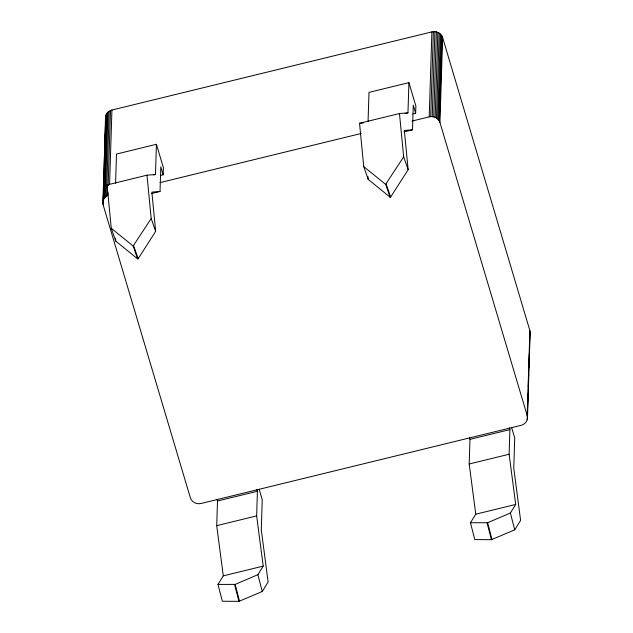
<?xml version="1.0" encoding="UTF-8"?>
<svg xmlns="http://www.w3.org/2000/svg" width="633" height="633" viewBox="0 0 633 633"><rect width="100%" height="100%" fill="white"/><g stroke="black" fill="none" stroke-linecap="round" stroke-linejoin="round"><path stroke-width="0.95" d="M530.153 331.953L527.487 418.318C527.178 421.752 524.361 424.561 521.07 425.336L201.112 503.472C196.792 504.588 191.688 502.206 190.375 497.807L103.124 204.791L105.513 117.05C105.822 113.608 108.639 110.807 111.93 110.031L431.888 31.887C436.208 30.772 441.312 33.161 442.625 37.553L529.876 330.576L529.497 347.557M102.847 203.415L105.774 115.673M103.124 204.791L103.496 192.93M103.867 181.078L104.113 173.173M104.485 161.312L104.769 152.418M105.11 141.555L105.387 132.661M103.1 200.653L103.614 199.34L106.289 114.367M103.614 199.34L104.374 198.137L107.04 113.157M104.374 198.137L105.347 197.069L108.014 112.096M105.347 197.069L106.51 196.175L109.177 111.202M107.919 192.511L107.824 195.478L106.51 196.175M108.14 185.596L110.498 110.506M109.596 184.132L111.93 110.031M115.578 183.285L116.504 154.048L156.422 144.292L163.401 167.729L163.179 174.811L160.331 175.507M153.574 174.969L155.473 174.51L156.422 144.292M151.477 193.556L160.03 191.467L160.806 166.827L163.179 174.811M259.166 489.317L262.236 499.627L261.287 529.845L268.123 582.028L262.252 591.491L238.95 601.35L222.325 601.239L217.974 584.417L223.291 575.856L216.715 525.651L217.491 501.012L216.961 499.239M217.974 584.417L235.167 584.394L257.9 574.669L263.217 566.108L256.642 515.903L257.417 491.263L256.887 489.491M368.066 121.623L368.984 92.386L408.91 82.638L415.881 106.067L415.659 113.149L412.811 113.845M405.104 113.544L407.961 112.848L408.91 82.638M403.957 131.893L412.51 129.805L413.286 105.165L415.659 113.149M411.972 121.077L429.214 116.868L431.888 31.887M429.214 116.868L430.717 116.622L433.383 31.65M527.487 418.318L527.21 415.549L439.951 122.533C438.938 119.178 435.662 116.891 432.236 116.63L434.911 31.65M433.74 116.868L436.414 31.895M435.18 117.35L437.846 32.37M436.501 118.047L439.167 33.074M437.672 118.941L440.339 33.968M438.653 120.009L441.328 35.037M439.421 121.219L442.095 36.247M439.951 122.533L442.625 37.553M511.646 427.663L514.716 437.973L513.767 468.183L520.603 520.366L514.732 529.829L491.437 539.688L474.805 539.577L470.454 522.755L475.771 514.194L469.195 463.989L469.971 439.349L469.441 437.577M470.454 522.755L487.647 522.731L510.38 513.007L515.697 504.446L509.122 454.241L509.897 429.601L509.367 427.829M527.21 415.549L529.876 330.576M527.226 419.687L527.384 414.75M527.598 407.834L528.033 394.003M528.254 387.087L528.658 374.238M528.871 367.322L529.307 353.491M529.386 336.028L529.9 334.715M146.975 175.199L107.056 184.947L111.266 228.284L133.144 246.015L151.192 218.535L146.975 175.199L155.473 174.51M111.266 228.284L115.744 241.11L137.614 258.842L138.176 258.699L155.671 231.361L151.857 192.131L160.03 191.467M399.463 113.536L359.536 123.285L363.746 166.629L385.624 184.353L403.672 156.873L399.463 113.536L407.961 112.848M363.746 166.629L368.224 179.448L390.102 197.179L390.664 197.045L408.15 169.699L404.337 130.469L412.51 129.805M160.03 182.605L361.198 133.476M217.491 501.012L257.417 491.263M469.971 439.349L509.897 429.601M216.715 525.651L256.642 515.903M469.195 463.989L509.122 454.241M223.291 575.856L263.217 566.108M475.771 514.194L515.697 504.446M359.536 123.285L363.31 122.984M107.056 184.947L108.939 184.796M430.717 116.622L432.236 116.63M403.672 156.873L408.15 169.699M386.185 184.219L390.664 197.045M385.624 184.353L390.102 197.179M151.192 218.535L155.671 231.361M133.705 245.881L138.176 258.699M133.144 246.015L137.614 258.842M510.38 513.007L514.732 529.829M487.647 522.731L491.999 539.553M487.086 522.874L491.437 539.688M257.9 574.669L262.252 591.491M235.167 584.394L239.511 601.215M234.606 584.528L238.95 601.35M105.79 119.811L105.513 117.05M367.939 176.504L368.224 179.448M115.459 238.166L115.744 241.11"/></g></svg>
